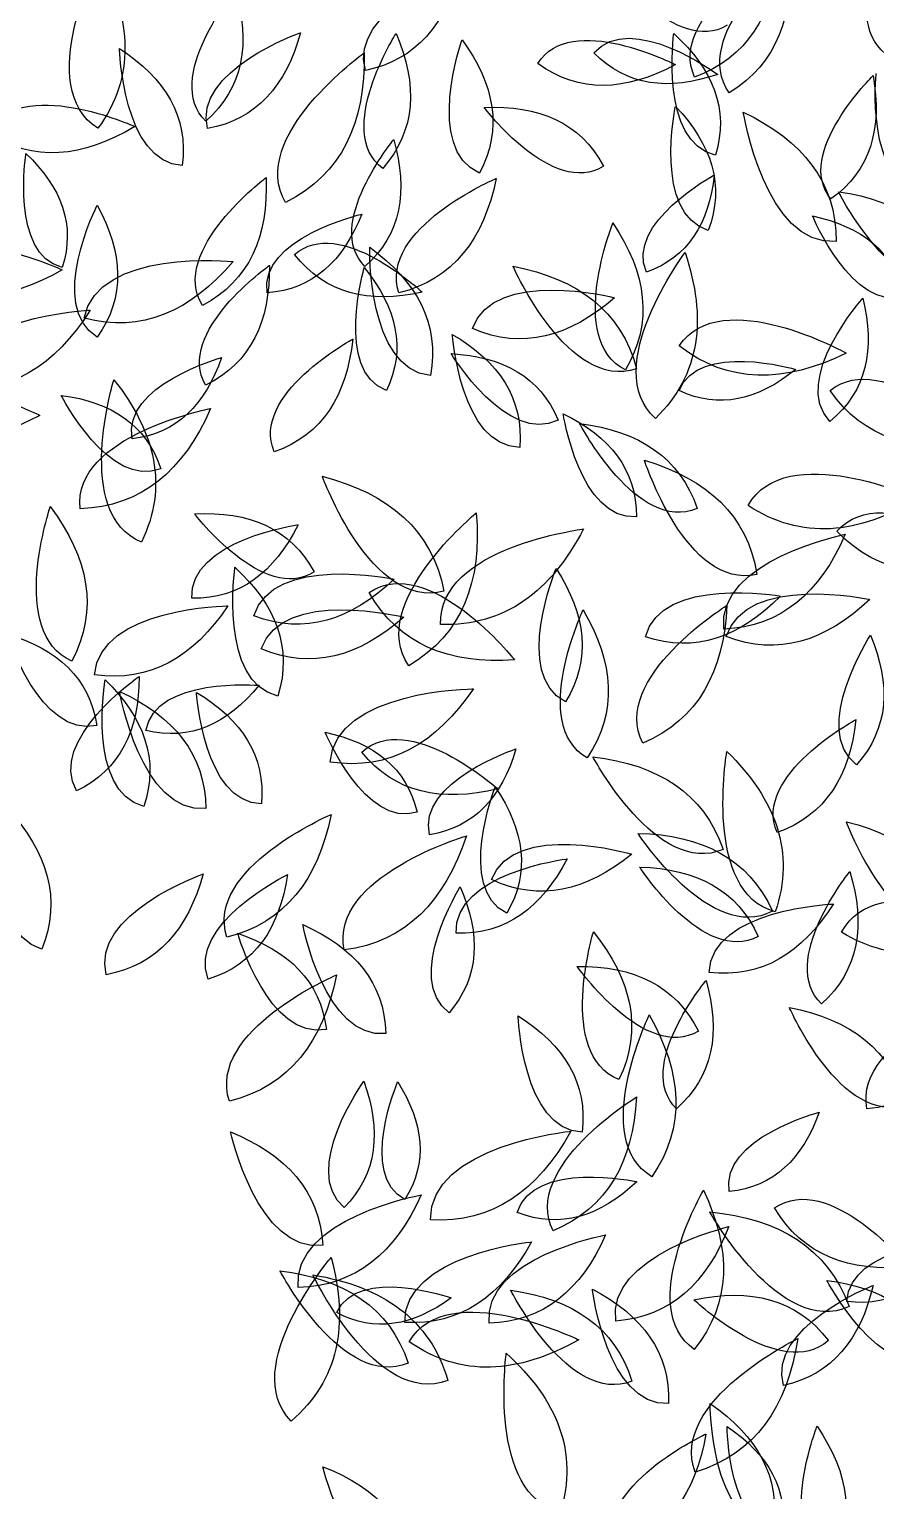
# Model space of a CAD drawing. Extents: x 0 to 430, y 0 to 430.
# Drawn here: x 213.5 to 273.9, y 230.8 to 335.1 of the extents above; entities that cross this region are included whole.
import ezdxf

# ---------------------------------------------------------------- set-up
doc = ezdxf.new("R2010")
doc.units = 0
doc.layers.add('Calque_1', color=7, linetype='CONTINUOUS')

msp = doc.modelspace()

# ---------------------------------------------------------------- linework, layer by layer
at = {"layer": 'Calque_1', "color": 7}
for points in [[(253.81409, 333.41043)], [(237.51205, 332.13969)], [(249.80796, 332.65024)], [(260.99528, 331.67428)], [(263.47229, 330.55068)], [(218.43721, 328.01877)], [(226.1248, 328.52973)], [(226.25505, 327.99958)], [(262.49357, 326.09867)], [(224.45137, 325.35046)], [(238.74674, 325.15051)], [(245.64282, 324.81415)], [(254.50653, 325.31306)], [(231.82273, 322.71638)], [(270.72663, 322.97026)], [(261.97251, 320.73239)], [(271.10278, 319.94147)], [(232.46904, 319.00105)], [(215.88355, 318.09138)], [(237.48515, 318.1557)], [(257.55599, 317.75258)], [(230.49892, 316.27419)], [(239.90296, 316.26379)], [(225.89558, 315.36793)], [(217.45024, 314.45863)], [(218.38211, 313.11719)], [(245.15239, 313.72093)], [(259.89977, 312.49769)], [(242.15361, 310.36248)], [(256.06038, 310.77226)], [(256.85724, 310.85246)], [(226.11911, 309.67538)], [(239.01964, 309.29201)], [(259.89382, 309.29524)], [(270.664, 309.29461)], [(251.25973, 307.18865)], [(258.20265, 307.31299)], [(270.64854, 307.0931)], [(220.87447, 305.85337)], [(231.01659, 304.92497)], [(248.52566, 305.24476)], [(222.91215, 303.72101)], [(217.16354, 300.86526)], [(261.18375, 300.87137)], [(264.81898, 301.09076)], [(256.84644, 300.29308)], [(221.53893, 298.48797)], [(271.1414, 299.26029)], [(233.86446, 296.34785)], [(265.43515, 296.17982)], [(225.14281, 294.47106)], [(237.78498, 294.88952)], [(243.11851, 294.97364)], [(229.56429, 293.21883)], [(242.88339, 292.60591)], [(263.08002, 292.27473)], [(257.48769, 291.72959)], [(263.2582, 291.73727)], [(230.09031, 290.86203)], [(216.57927, 289.99149)], [(218.19739, 289.01754)], [(240.60438, 289.6586)], [(231.2722, 287.49494)], [(251.79157, 287.07495)], [(218.36004, 285.39045)], [(221.86238, 285.03892)], [(257.30147, 284.13245)], [(234.99754, 282.78291)], [(237.2553, 283.4768)], [(253.32791, 283.08335)], [(272.55401, 282.58003)], [(216.90271, 280.72289)], [(221.71186, 279.6196)], [(230.09352, 279.80084)], [(226.13691, 279.46466)], [(241.2081, 279.21202)], [(242.08978, 277.59055)], [(266.87772, 277.75265)], [(263.02751, 276.54496)], [(246.50478, 274.40107)], [(247.60368, 271.98509)], [(266.54999, 272.1416)], [(266.75333, 272.09313)], [(227.63385, 270.27514)], [(243.97937, 270.57276)], [(265.53291, 270.33081)], [(271.47754, 270.63143)], [(214.4375, 269.41723)], [(236.00495, 269.36937)], [(219.027, 267.60219)], [(226.29284, 267.2806)], [(262.02937, 267.77057)], [(270.0593, 265.51272)], [(243.48526, 264.88587)], [(234.73329, 263.69187)], [(238.97311, 263.40332)], [(261.26811, 263.57189)], [(255.59676, 260.12478)], [(227.81213, 258.57006)], [(259.69862, 258.03548)], [(273.28404, 258.02269)], [(252.97822, 256.35711)], [(257.95347, 253.18784)], [(240.33154, 251.55152)], [(263.46723, 252.11789)], [(235.99404, 250.98275)], [(248.34551, 250.62687)], [(266.70208, 250.95373)], [(242.14933, 250.09897)], [(250.8992, 249.3238)], [(234.4867, 248.2974)], [(232.72531, 245.28024)], [(271.86326, 244.27253)], [(235.47142, 243.488)], [(272.01555, 243.91184)], [(240.3186, 242.78771)], [(246.33834, 242.723)], [(255.38024, 242.88535)], [(240.63156, 241.41082)], [(270.54827, 241.49739)], [(260.9671, 240.85987)], [(240.57344, 239.88443)], [(243.40472, 238.63597)], [(256.53093, 238.59807)], [(267.34693, 238.27951)], [(259.12827, 236.98799)], [(232.22153, 235.74793)], [(261.0484, 232.09745)]]:
    msp.add_lwpolyline(points, close=True, dxfattribs=at)
at = {"layer": 'Calque_1', "color": 1}
msp.add_open_spline([(215.00001, 429.86025), (333.664051, 429.860244), (429.86026, 333.664031), (429.86026, 214.99999)], degree=3, dxfattribs=at)
at = {"layer": 'Calque_1', "color": 7}
for points in [[(274.94895, 333.09502), (271.03084, 335.55574), (275.0554, 343.39215), (275.0554, 343.39215)], [(218.43721, 328.01877), (213.81844, 330.90107), (218.52771, 340.13581), (218.52771, 340.13581)], [(218.52771, 340.13581), (220.88918, 335.74744), (221.09673, 331.67374), (218.43721, 328.01877)], [(260.99528, 331.67428), (259.03918, 336.04622), (267.01135, 340.4746), (267.01135, 340.4746)], [(263.47229, 330.55068), (260.63177, 334.50394), (267.66451, 340.54128), (267.66451, 340.54128)], [(267.01135, 340.4746), (266.58019, 336.11175), (264.73132, 333.03626), (260.99528, 331.67428)], [(267.66451, 340.54128), (268.12637, 336.10947), (266.91378, 332.6698), (263.47229, 330.55068)], [(237.51205, 332.13969), (236.3062, 336.43304), (244.25244, 339.42535), (244.25244, 339.42535)], [(244.25244, 339.42535), (243.26076, 335.46571), (241.13873, 332.885), (237.51205, 332.13969)], [(263.32249, 335.3698), (259.71299, 333.16507), (254.93812, 339.6501), (254.93812, 339.6501)], [(226.1248, 328.52973), (223.03383, 331.54569), (228.24744, 337.90425), (228.24744, 337.90425)], [(228.24744, 337.90425), (229.33406, 334.10356), (228.80485, 330.91157), (226.1248, 328.52973)], [(249.80796, 332.65024), (252.15125, 336.393), (259.63576, 332.56244), (259.63576, 332.56244)], [(253.81409, 333.41043), (256.48162, 336.42816), (262.64403, 331.86346), (262.64403, 331.86346)], [(226.25505, 327.99958), (225.19394, 332.14652), (232.88624, 334.84023), (232.88624, 334.84023)], [(232.88624, 334.84023), (231.84602, 331.06268), (229.75195, 328.63366), (226.25505, 327.99958)], [(238.74674, 325.15051), (235.28035, 327.78181), (239.70266, 334.78934), (239.70266, 334.78934)], [(239.70266, 334.78934), (241.26233, 331.12384), (241.13038, 327.86594), (238.74674, 325.15051)], [(245.64282, 324.81415), (241.708, 326.5775), (244.40694, 334.33112), (244.40694, 334.33112)], [(244.40694, 334.33112), (246.73309, 331.14263), (247.3353, 327.96873), (245.64282, 324.81415)], [(262.49357, 326.09867), (258.4709, 326.99691), (259.51436, 334.77515), (259.51436, 334.77515)], [(259.51436, 334.77515), (262.30324, 332.23427), (263.4748, 329.37705), (262.49357, 326.09867)], [(224.45137, 325.35046), (220.20192, 325.60067), (219.97887, 333.7027), (219.97887, 333.7027)], [(219.97887, 333.7027), (223.24231, 331.57381), (224.90931, 328.85488), (224.45137, 325.35046)], [(231.82273, 322.71638), (229.0497, 327.37358), (237.42886, 333.39846), (237.42886, 333.39846)], [(237.42886, 333.39846), (237.51736, 328.43787), (235.8432, 324.73807), (231.82273, 322.71638)], [(262.64403, 331.86346), (259.15351, 330.6768), (256.15583, 331.02326), (253.81409, 333.41043)], [(210.53406, 327.71742), (212.84605, 331.85206), (221.06879, 328.14517), (221.06879, 328.14517)], [(259.63576, 332.56244), (256.07361, 330.65233), (252.76926, 330.48884), (249.80796, 332.65024)], [(270.72663, 322.97026), (268.0604, 326.19314), (273.73627, 331.77994), (273.73627, 331.77994)], [(273.73627, 331.77994), (274.39136, 328.00773), (273.55297, 324.98813), (270.72663, 322.97026)], [(277.16529, 323.46617), (273.17297, 324.22012), (273.94772, 331.9171), (273.94772, 331.9171)], [(245.97652, 329.50808), (249.88207, 329.68035), (252.83096, 328.43813), (254.50653, 325.31306)], [(254.50653, 325.31306), (250.89546, 323.03251), (245.97652, 329.50808), (245.97652, 329.50808)], [(261.97251, 320.73239), (258.03571, 321.91571), (259.63406, 329.57787), (259.63406, 329.57787)], [(259.63406, 329.57787), (262.22522, 326.84943), (263.18477, 323.92283), (261.97251, 320.73239)], [(271.10278, 319.94147), (266.00982, 319.57281), (264.47434, 329.17331), (264.47434, 329.17331)], [(264.47434, 329.17331), (268.68919, 327.15313), (271.09797, 324.18094), (271.10278, 319.94147)], [(221.06879, 328.14517), (217.35353, 325.90942), (213.82174, 325.55879), (210.53406, 327.71742)], [(237.48515, 318.1557), (234.50162, 321.06667), (239.53373, 327.20416), (239.53373, 327.20416)], [(239.53373, 327.20416), (240.58263, 323.53571), (240.0719, 320.45475), (237.48515, 318.1557)], [(215.88355, 318.09138), (212.16655, 319.01181), (213.3023, 326.21385), (213.3023, 326.21385)], [(213.3023, 326.21385), (215.83818, 323.79416), (216.86511, 321.1153), (215.88355, 318.09138)], [(225.89558, 315.36793), (223.46518, 319.24923), (230.42875, 324.4968), (230.42875, 324.4968)], [(230.42875, 324.4968), (230.59738, 320.30844), (229.25328, 317.15166), (225.89558, 315.36793)], [(239.90296, 316.26379), (238.40489, 320.84438), (246.84804, 324.43816), (246.84804, 324.43816)], [(246.84804, 324.43816), (245.95813, 320.11753), (243.78477, 317.23414), (239.90296, 316.26379)], [(257.55599, 317.75258), (256.03993, 321.23407), (262.3952, 324.68154), (262.3952, 324.68154)], [(262.3952, 324.68154), (262.01877, 321.2262), (260.52863, 318.80269), (257.55599, 317.75258)], [(279.89285, 317.03833), (275.39687, 315.25001), (271.26639, 323.485), (271.26639, 323.485)], [(271.26639, 323.485), (275.65161, 322.86417), (278.67713, 320.86718), (279.89285, 317.03833)], [(218.38211, 313.11719), (214.77884, 315.32431), (218.37411, 322.52185), (218.37411, 322.52185)], [(218.37411, 322.52185), (220.23522, 319.13129), (220.42263, 315.97101), (218.38211, 313.11719)], [(205.05542, 317.65032), (207.50117, 321.86109), (215.89028, 317.91299), (215.89028, 317.91299)], [(230.49892, 316.27419), (229.93651, 320.17946), (237.25223, 321.88748), (237.25223, 321.88748)], [(237.25223, 321.88748), (235.92546, 318.5285), (233.76625, 316.50953), (230.49892, 316.27419)], [(232.46904, 319.00105), (235.63725, 321.85675), (241.57449, 316.31569), (241.57449, 316.31569)], [(275.98915, 316.04169), (272.25268, 314.8687), (269.41412, 321.76398), (269.41412, 321.76398)], [(269.41412, 321.76398), (272.91629, 320.99911), (275.2382, 319.20526), (275.98915, 316.04169)], [(256.06038, 310.77226), (251.83331, 312.89862), (255.1729, 321.26624), (255.1729, 321.26624)], [(255.1729, 321.26624), (257.56642, 317.65651), (258.07074, 314.14744), (256.06038, 310.77226)], [(217.45024, 314.45863), (218.3974, 319.47991), (228.07796, 318.5076), (228.07796, 318.5076)], [(242.15361, 310.36248), (237.62573, 310.85728), (237.82095, 319.52764), (237.82095, 319.52764)], [(237.82095, 319.52764), (241.19456, 317.07791), (242.83054, 314.08305), (242.15361, 310.36248)], [(228.07796, 318.5076), (225.04465, 314.94733), (221.55272, 313.37797), (217.45024, 314.45863)], [(226.11911, 309.67538), (223.91137, 313.42656), (230.66468, 318.23039), (230.66468, 318.23039)], [(230.66468, 318.23039), (230.71548, 314.24656), (229.35592, 311.28239), (226.11911, 309.67538)], [(241.57449, 316.31569), (237.75966, 315.4852), (234.64704, 316.2088), (232.46904, 319.00105)], [(256.85724, 310.85246), (251.98328, 309.20038), (248.04917, 318.17474), (248.04917, 318.17474)], [(248.04917, 318.17474), (252.6729, 317.27398), (255.77665, 314.9863), (256.85724, 310.85246)], [(258.20265, 307.31299), (254.16901, 310.90295), (260.31669, 319.14394), (260.31669, 319.14394)], [(260.31669, 319.14394), (261.89175, 314.45894), (261.41367, 310.44164), (258.20265, 307.31299)], [(215.89028, 317.91299), (212.03416, 315.67748), (208.39826, 315.37643), (205.05542, 317.65032)], [(239.01964, 309.29201), (235.28355, 310.7481), (237.43227, 318.07429), (237.43227, 318.07429)], [(237.43227, 318.07429), (239.74003, 315.22024), (240.44594, 312.30013), (239.01964, 309.29201)], [(245.15239, 313.72093), (246.69077, 318.12168), (255.29131, 315.92599), (255.29131, 315.92599)], [(259.89977, 312.49769), (262.90134, 316.93752), (271.81622, 311.97265), (271.81622, 311.97265)], [(255.29131, 315.92599), (252.06998, 313.12738), (248.70611, 312.18726), (245.15239, 313.72093)], [(270.64854, 307.0931), (267.82972, 310.06389), (273.00232, 315.89876), (273.00232, 315.89876)], [(273.00232, 315.89876), (273.89317, 312.25758), (273.27511, 309.25222), (270.64854, 307.0931)], [(207.88605, 309.50145), (208.1198, 314.63137), (217.88935, 315.03019), (217.88935, 315.03019)], [(217.88935, 315.03019), (215.37363, 311.05956), (212.1206, 309.00518), (207.88605, 309.50145)], [(231.01659, 304.92497), (229.25033, 308.95997), (236.61449, 312.97292), (236.61449, 312.97292)], [(236.61449, 312.97292), (236.18551, 308.96406), (234.46238, 306.14962), (231.01659, 304.92497)], [(248.52566, 305.24476), (244.30865, 305.29686), (243.71519, 313.30489), (243.71519, 313.30489)], [(243.71519, 313.30489), (247.04281, 311.34814), (248.81766, 308.73401), (248.52566, 305.24476)], [(202.78916, 307.57019), (205.50847, 311.96487), (214.29135, 307.52799), (214.29135, 307.52799)], [(251.25973, 307.18865), (247.64946, 305.38176), (243.62915, 311.93358), (243.62915, 311.93358)], [(243.62915, 311.93358), (247.31894, 311.72979), (249.97637, 310.28511), (251.25973, 307.18865)], [(259.89382, 309.29524), (261.26933, 312.83665), (268.21301, 310.80881), (268.21301, 310.80881)], [(271.81622, 311.97265), (267.41433, 309.80756), (263.39951, 309.74998), (259.89977, 312.49769)], [(270.664, 309.29461), (274.5598, 312.41918), (281.12653, 305.54209), (281.12653, 305.54209)], [(220.87447, 305.85337), (220.15062, 309.65924), (227.25129, 311.65719), (227.25129, 311.65719)], [(227.25129, 311.65719), (226.09797, 308.30387), (224.06902, 306.22827), (220.87447, 305.85337)], [(221.53893, 298.48797), (216.6389, 300.456), (219.56765, 310.0742), (219.56765, 310.0742)], [(219.56765, 310.0742), (222.5679, 306.28465), (223.45788, 302.42981), (221.53893, 298.48797)], [(268.21301, 310.80881), (265.51141, 308.61916), (262.74548, 307.94715), (259.89382, 309.29524)], [(222.91215, 303.72101), (219.23981, 302.23281), (215.81384, 308.95469), (215.81384, 308.95469)], [(215.81384, 308.95469), (219.40821, 308.46945), (221.89638, 306.85007), (222.91215, 303.72101)], [(281.12653, 305.54209), (276.61137, 304.82838), (273.02175, 305.88395), (270.664, 309.29461)], [(217.16354, 300.86526), (216.61595, 306.1109), (226.47671, 308.01087), (226.47671, 308.01087)], [(226.47671, 308.01087), (224.52938, 303.59341), (221.54002, 301.00924), (217.16354, 300.86526)], [(214.29135, 307.52799), (210.13429, 305.27058), (206.26816, 305.05887), (202.78916, 307.57019)], [(256.84644, 300.29308), (252.80241, 300.02085), (251.62205, 307.64742), (251.62205, 307.64742)], [(251.62205, 307.64742), (254.95952, 306.02703), (256.8596, 303.6582), (256.84644, 300.29308)], [(261.18375, 300.87137), (256.89086, 299.08843), (252.80393, 306.93906), (252.80393, 306.93906)], [(252.80393, 306.93906), (257.02531, 306.4062), (259.9605, 304.53172), (261.18375, 300.87137)], [(264.81898, 301.09076), (267.48194, 305.85214), (276.95121, 301.58239), (276.95121, 301.58239)], [(265.43515, 296.17982), (260.42916, 295.02395), (257.41467, 304.33026), (257.41467, 304.33026)], [(257.41467, 304.33026), (261.91795, 302.97517), (264.7733, 300.39373), (265.43515, 296.17982)], [(243.11851, 294.97364), (237.93599, 293.5785), (234.43863, 303.18038), (234.43863, 303.18038)], [(234.43863, 303.18038), (239.19088, 301.93527), (242.26891, 299.34786), (243.11851, 294.97364)], [(271.1414, 299.26029), (274.65653, 303.16711), (282.64464, 297.14053), (282.64464, 297.14053)], [(276.95121, 301.58239), (272.67237, 299.00796), (268.605, 298.60449), (264.81898, 301.09076)], [(216.57927, 289.99149), (211.99525, 291.99069), (215.03499, 301.01454), (215.03499, 301.01454)], [(215.03499, 301.01454), (217.76995, 297.34375), (218.50538, 293.66979), (216.57927, 289.99149)], [(225.32498, 300.50191), (229.22585, 300.69082), (232.17712, 299.46256), (233.86446, 296.34785)], [(233.86446, 296.34785), (230.26685, 294.05405), (225.32498, 300.50191), (225.32498, 300.50191)], [(240.60438, 289.6586), (237.56151, 294.06763), (245.4256, 300.56365), (245.4256, 300.56365)], [(245.4256, 300.56365), (245.84127, 295.67772), (244.43526, 291.9184), (240.60438, 289.6586)], [(225.14281, 294.47106), (224.91229, 298.60385), (232.7141, 299.71965), (232.7141, 299.71965)], [(232.7141, 299.71965), (231.02024, 296.33059), (228.57898, 294.41811), (225.14281, 294.47106)], [(242.88339, 292.60591), (242.66998, 298.10974), (253.07538, 299.41818), (253.07538, 299.41818)], [(253.07538, 299.41818), (250.74521, 294.94731), (247.45397, 292.4579), (242.88339, 292.60591)], [(263.08002, 292.27473), (262.52498, 297.18486), (271.74808, 299.04389), (271.74808, 299.04389)], [(271.74808, 299.04389), (269.95906, 294.88967), (267.1791, 292.44467), (263.08002, 292.27473)], [(282.64464, 297.14053), (278.07671, 295.63228), (274.16942, 296.11872), (271.1414, 299.26029)], [(229.56429, 293.21883), (230.91441, 297.66351), (239.56737, 295.83214), (239.56737, 295.83214)], [(237.78498, 294.88952), (242.07036, 297.7297), (248.1616, 290.06689), (248.1616, 290.06689)], [(231.2722, 287.49494), (227.03437, 288.4807), (228.20853, 296.68143), (228.20853, 296.68143)], [(228.20853, 296.68143), (231.12865, 293.97328), (232.3386, 290.94633), (231.2722, 287.49494)], [(251.79157, 287.07495), (247.98982, 289.05181), (251.11563, 296.58807), (251.11563, 296.58807)], [(251.11563, 296.58807), (253.23906, 293.29034), (253.65303, 290.10673), (251.79157, 287.07495)], [(263.2582, 291.73727), (264.65202, 296.28383), (273.50542, 294.38629), (273.50542, 294.38629)], [(239.56737, 295.83214), (236.4757, 292.91312), (233.16549, 291.83847), (229.56429, 293.21883)], [(230.09031, 290.86203), (231.615, 295.28871), (240.26248, 293.12324), (240.26248, 293.12324)], [(257.48769, 291.72959), (258.64154, 296.09918), (267.11984, 294.6278), (267.11984, 294.6278)], [(248.1616, 290.06689), (243.46599, 289.75614), (239.88423, 291.173), (237.78498, 294.88952)], [(267.11984, 294.6278), (264.21825, 291.67931), (261.03829, 290.51621), (257.48769, 291.72959)], [(273.50542, 294.38629), (270.33274, 291.40615), (266.94119, 290.31471), (263.2582, 291.73727)], [(218.19739, 289.01754), (218.55403, 293.81467), (227.71246, 293.92575), (227.71246, 293.92575)], [(227.71246, 293.92575), (225.25024, 290.2754), (222.1491, 288.43914), (218.19739, 289.01754)], [(253.32791, 283.08335), (249.21869, 285.45905), (253.05059, 293.64403), (253.05059, 293.64403)], [(253.05059, 293.64403), (255.23721, 289.88969), (255.5378, 286.34623), (253.32791, 283.08335)], [(257.30147, 284.13245), (254.94585, 288.74273), (263.30454, 293.96811), (263.30454, 293.96811)], [(263.30454, 293.96811), (263.08263, 289.23439), (261.25846, 285.81123), (257.30147, 284.13245)], [(240.26248, 293.12324), (237.04025, 290.29781), (233.66631, 289.33817), (230.09031, 290.86203)], [(218.36004, 285.39045), (214.33855, 284.4678), (211.9281, 291.94484), (211.9281, 291.94484)], [(211.9281, 291.94484), (215.54306, 290.85157), (217.83323, 288.77528), (218.36004, 285.39045)], [(272.55401, 282.58003), (269.24068, 285.13434), (273.54206, 291.83889), (273.54206, 291.83889)], [(273.54206, 291.83889), (275.01506, 288.30409), (274.86485, 285.17325), (272.55401, 282.58003)], [(277.91363, 282.68321), (273.7741, 283.81924), (275.24944, 291.8582), (275.24944, 291.8582)], [(216.90271, 280.72289), (214.82439, 284.35164), (221.36669, 288.88986), (221.36669, 288.88986)], [(221.36669, 288.88986), (221.37069, 285.06212), (220.03049, 282.22995), (216.90271, 280.72289)], [(221.71186, 279.6196), (217.60209, 280.68262), (218.94383, 288.65314), (218.94383, 288.65314)], [(218.94383, 288.65314), (221.72709, 285.94174), (222.83469, 282.96039), (221.71186, 279.6196)], [(221.86238, 285.03892), (222.52642, 288.88688), (229.9348, 288.259), (229.9348, 288.259)], [(229.9348, 288.259), (227.65939, 285.50259), (225.00989, 284.26195), (221.86238, 285.03892)], [(234.99754, 282.78291), (235.39788, 287.92475), (245.21738, 288.00952), (245.21738, 288.00952)], [(245.21738, 288.00952), (242.56387, 284.10508), (239.23214, 282.14798), (234.99754, 282.78291)], [(226.13691, 279.46466), (221.48668, 279.07232), (219.97896, 287.82911), (219.97896, 287.82911)], [(219.97896, 287.82911), (223.85273, 286.02884), (226.08637, 283.3389), (226.13691, 279.46466)], [(230.09352, 279.80084), (225.95831, 279.89594), (225.45988, 287.75584), (225.45988, 287.75584)], [(225.45988, 287.75584), (228.70295, 285.80207), (230.4163, 283.21979), (230.09352, 279.80084)], [(237.2553, 283.4768), (240.53534, 286.57939), (246.95928, 280.86673), (246.95928, 280.86673)], [(241.2081, 279.21202), (237.48339, 278.03866), (234.64608, 284.91158), (234.64608, 284.91158)], [(234.64608, 284.91158), (238.13906, 284.15234), (240.45616, 282.36587), (241.2081, 279.21202)], [(266.87772, 277.75265), (265.11319, 281.80427), (272.50918, 285.81667), (272.50918, 285.81667)], [(272.50918, 285.81667), (272.07127, 281.79539), (270.33718, 278.97488), (266.87772, 277.75265)], [(246.95928, 280.86673), (242.94345, 279.89083), (239.63117, 280.57737), (237.2553, 283.4768)], [(242.08978, 277.59055), (241.19261, 281.39094), (248.25442, 283.71677), (248.25442, 283.71677)], [(248.25442, 283.71677), (247.24133, 280.28908), (245.29001, 278.10931), (242.08978, 277.59055)], [(263.02751, 276.54496), (258.31516, 274.54219), (253.74236, 283.15244), (253.74236, 283.15244)], [(253.74236, 283.15244), (258.39694, 282.60376), (261.64697, 280.56566), (263.02751, 276.54496)], [(266.75333, 272.09313), (261.55891, 273.46169), (263.30218, 283.53988), (263.30218, 283.53988)], [(263.30218, 283.53988), (266.80864, 280.09304), (268.1932, 276.31413), (266.75333, 272.09313)], [(247.60368, 271.98509), (243.95843, 273.783), (246.77048, 280.99301), (246.77048, 280.99301)], [(246.77048, 280.99301), (248.85081, 277.90856), (249.3077, 274.89782), (247.60368, 271.98509)], [(214.4375, 269.41723), (209.99629, 270.83484), (211.95626, 279.49229), (211.95626, 279.49229)], [(211.95626, 279.49229), (214.84187, 276.34856), (215.87354, 273.01157), (214.4375, 269.41723)], [(227.63385, 270.27514), (226.02673, 275.18245), (235.07173, 279.03674), (235.07173, 279.03674)], [(235.07173, 279.03674), (234.12009, 274.40693), (231.79266, 271.31653), (227.63385, 270.27514)], [(246.50478, 274.40107), (248.16457, 278.65927), (256.51463, 276.20987), (256.51463, 276.20987)], [(236.00495, 269.36937), (234.93535, 274.61937), (244.71868, 277.5103), (244.71868, 277.5103)], [(244.71868, 277.5103), (243.18422, 272.85227), (240.41585, 269.9454), (236.00495, 269.36937)], [(266.54999, 272.1416), (262.16955, 269.77094), (256.95336, 277.69116), (256.95336, 277.69116)], [(256.95336, 277.69116), (261.51126, 277.5856), (264.84518, 275.90914), (266.54999, 272.1416)], [(280.20188, 270.7343), (275.25068, 269.35576), (271.82277, 278.52156), (271.82277, 278.52156)], [(271.82277, 278.52156), (276.38365, 277.36833), (279.35238, 274.91597), (280.20188, 270.7343)], [(243.97937, 270.57276), (243.8105, 274.85154), (251.89937, 275.87437), (251.89937, 275.87437)], [(251.89937, 275.87437), (250.0902, 272.39729), (247.5328, 270.46015), (243.97937, 270.57276)], [(256.51463, 276.20987), (253.26156, 273.5797), (249.93328, 272.77527), (246.50478, 274.40107)], [(219.027, 267.60219), (217.89432, 271.93776), (225.93267, 274.79819), (225.93267, 274.79819)], [(225.93267, 274.79819), (224.86366, 270.83823), (222.68433, 268.28441), (219.027, 267.60219)], [(226.29284, 267.2806), (224.76511, 271.20442), (231.95753, 274.74663), (231.95753, 274.74663)], [(231.95753, 274.74663), (231.38948, 270.93447), (229.63248, 268.31427), (226.29284, 267.2806)], [(265.53291, 270.33081), (261.64838, 268.2566), (257.07595, 275.28477), (257.07595, 275.28477)], [(257.07595, 275.28477), (261.1051, 275.16887), (264.04435, 273.67017), (265.53291, 270.33081)], [(270.0593, 265.51272), (266.90978, 268.50707), (272.07279, 274.97313), (272.07279, 274.97313)], [(272.07279, 274.97313), (273.21574, 271.16302), (272.7249, 267.94432), (270.0593, 265.51272)], [(271.47754, 270.63143), (273.93767, 275.33483), (283.26363, 271.44032), (283.26363, 271.44032)], [(243.48526, 264.88587), (240.22948, 267.30013), (244.27466, 273.87253), (244.27466, 273.87253)], [(244.27466, 273.87253), (245.76553, 270.47516), (245.67674, 267.43969), (243.48526, 264.88587)], [(262.02937, 267.77057), (262.24447, 272.31429), (270.89894, 272.65223), (270.89894, 272.65223)], [(270.89894, 272.65223), (268.6643, 269.139), (265.77955, 267.32434), (262.02937, 267.77057)], [(283.26363, 271.44032), (279.17233, 268.81985), (275.2275, 268.31656), (271.47754, 270.63143)], [(234.73329, 263.69187), (230.61625, 262.88147), (228.40303, 270.5582), (228.40303, 270.5582)], [(228.40303, 270.5582), (232.04295, 269.33232), (234.30508, 267.14921), (234.73329, 263.69187)], [(238.97311, 263.40332), (234.60425, 262.965), (233.05551, 271.18048), (233.05551, 271.18048)], [(233.05551, 271.18048), (236.72655, 269.54454), (238.86789, 267.04724), (238.97311, 263.40332)], [(255.59676, 260.12478), (251.13463, 261.90703), (253.78286, 270.66404), (253.78286, 270.66404)], [(253.78286, 270.66404), (256.51948, 267.22103), (257.33601, 263.71494), (255.59676, 260.12478)], [(252.61616, 268.18952), (256.64919, 268.23342), (259.64736, 266.85161), (261.26811, 263.57189)], [(261.26811, 263.57189), (257.46655, 261.34396), (252.61616, 268.18952), (252.61616, 268.18952)], [(227.81213, 258.57006), (226.15541, 263.61953), (235.46195, 267.59126), (235.46195, 267.59126)], [(235.46195, 267.59126), (234.48516, 262.82594), (232.0916, 259.64414), (227.81213, 258.57006)], [(259.69862, 258.03548), (256.68959, 261.00025), (261.81954, 267.19494), (261.81954, 267.19494)], [(261.81954, 267.19494), (262.86429, 263.47216), (262.33143, 260.35248), (259.69862, 258.03548)], [(276.06619, 258.33184), (271.46009, 256.77922), (267.75864, 265.26181), (267.75864, 265.26181)], [(267.75864, 265.26181), (272.12432, 264.40366), (275.05216, 262.23799), (276.06619, 258.33184)], [(273.28404, 258.02269), (272.36405, 263.33199), (282.28442, 265.94884), (282.28442, 265.94884)], [(282.28442, 265.94884), (280.60414, 261.31165), (277.73522, 258.47132), (273.28404, 258.02269)], [(252.97822, 256.35711), (248.7195, 256.55915), (248.40356, 264.67087), (248.40356, 264.67087)], [(248.40356, 264.67087), (251.69624, 262.57604), (253.39682, 259.87205), (252.97822, 256.35711)], [(257.95347, 253.18784), (253.48794, 255.82631), (257.75981, 264.73034), (257.75981, 264.73034)], [(257.75981, 264.73034), (260.11025, 260.60533), (260.402, 256.73029), (257.95347, 253.18784)], [(235.99404, 250.98275), (232.87079, 253.63977), (237.39822, 260.00062), (237.39822, 260.00062)], [(237.39822, 260.00062), (238.67351, 256.47053), (238.37873, 253.4125), (235.99404, 250.98275)], [(240.33154, 251.55152), (236.99352, 253.33), (239.81914, 259.95402), (239.81914, 259.95402)], [(239.81914, 259.95402), (241.66414, 257.02457), (242.00134, 254.21097), (240.33154, 251.55152)], [(250.8992, 249.3238), (248.64071, 253.85282), (256.86118, 258.88061), (256.86118, 258.88061)], [(256.86118, 258.88061), (256.599, 254.25558), (254.78316, 250.92694), (250.8992, 249.3238)], [(263.46723, 252.11789), (262.80523, 255.91032), (269.89056, 257.78873), (269.89056, 257.78873)], [(269.89056, 257.78873), (268.69418, 254.47419), (266.64699, 252.44236), (263.46723, 252.11789)], [(234.4867, 248.2974), (229.84085, 247.67114), (227.89011, 256.38122), (227.89011, 256.38122)], [(227.89011, 256.38122), (231.86665, 254.76883), (234.24218, 252.18181), (234.4867, 248.2974)], [(242.14933, 250.09897), (242.07863, 255.42263), (252.16573, 256.43073), (252.16573, 256.43073)], [(252.16573, 256.43073), (249.80395, 252.16787), (246.56229, 249.84338), (242.14933, 250.09897)], [(248.34551, 250.62687), (249.50835, 254.41322), (256.88173, 252.82902), (256.88173, 252.82902)], [(266.70208, 250.95373), (270.5695, 253.64138), (276.30275, 246.74638), (276.30275, 246.74638)], [(256.88173, 252.82902), (254.2379, 250.34813), (251.41256, 249.44046), (248.34551, 250.62687)], [(232.72531, 245.28024), (232.25633, 250.19237), (241.49735, 251.88847), (241.49735, 251.88847)], [(241.49735, 251.88847), (239.63902, 247.77176), (236.82096, 245.37879), (232.72531, 245.28024)], [(260.9671, 240.85987), (256.77094, 243.78397), (261.62884, 252.22392), (261.62884, 252.22392)], [(261.62884, 252.22392), (263.63549, 247.99427), (263.63628, 244.16239), (260.9671, 240.85987)], [(272.01555, 243.91184), (267.09154, 241.69646), (262.08069, 250.67328), (262.08069, 250.67328)], [(262.08069, 250.67328), (267.00003, 250.19744), (270.47142, 248.12036), (272.01555, 243.91184)], [(276.30275, 246.74638), (272.00859, 246.36701), (268.69966, 247.59235), (266.70208, 250.95373)], [(255.38024, 242.88535), (254.696, 247.55904), (263.44939, 249.62433), (263.44939, 249.62433)], [(263.44939, 249.62433), (261.87043, 245.59933), (259.29113, 243.17623), (255.38024, 242.88535)], [(240.3186, 242.78771), (240.2433, 247.59952), (249.35863, 248.53237), (249.35863, 248.53237)], [(249.35863, 248.53237), (247.23302, 244.67419), (244.30793, 242.56617), (240.3186, 242.78771)], [(246.33834, 242.723), (245.87831, 247.38672), (254.64958, 249.02506), (254.64958, 249.02506)], [(254.64958, 249.02506), (252.89697, 245.10982), (250.22775, 242.8288), (246.33834, 242.723)], [(271.86326, 244.27253), (272.06005, 248.30107), (279.73427, 248.58917), (279.73427, 248.58917)], [(279.73427, 248.58917), (277.74816, 245.47703), (275.18789, 243.87185), (271.86326, 244.27253)], [(232.22153, 235.74793), (228.42329, 239.58319), (235.07495, 247.41791), (235.07495, 247.41791)], [(235.07495, 247.41791), (236.35152, 242.64488), (235.62181, 238.66715), (232.22153, 235.74793)], [(240.57344, 239.88443), (235.9038, 237.92588), (231.42189, 246.46236), (231.42189, 246.46236)], [(231.42189, 246.46236), (236.02244, 245.89794), (239.22699, 243.86715), (240.57344, 239.88443)], [(235.47142, 243.488), (236.98814, 246.86087), (243.63529, 244.53751), (243.63529, 244.53751)], [(243.40472, 238.63597), (238.25338, 236.71949), (233.77219, 246.17663), (233.77219, 246.17663)], [(233.77219, 246.17663), (238.73644, 245.36), (242.12154, 243.01513), (243.40472, 238.63597)], [(240.63156, 241.41082), (243.42506, 246.07524), (252.73182, 241.54195), (252.73182, 241.54195)], [(259.12827, 236.98799), (254.72609, 236.83367), (253.71062, 245.159), (253.71062, 245.159)], [(253.71062, 245.159), (257.27915, 243.28223), (259.26022, 240.64275), (259.12827, 236.98799)], [(260.9503, 244.39855), (264.98541, 245.24851), (268.26778, 244.46205), (270.54827, 241.49739)], [(267.34693, 238.27951), (266.11003, 242.40326), (273.72948, 245.42662), (273.72948, 245.42662)], [(273.72948, 245.42662), (272.83949, 241.58765), (270.835, 239.06052), (267.34693, 238.27951)], [(278.24302, 240.18192), (274.25983, 238.50436), (270.42365, 245.78481), (270.42365, 245.78481)], [(270.42365, 245.78481), (274.35104, 245.30886), (277.08877, 243.57957), (278.24302, 240.18192)], [(243.63529, 244.53751), (240.89803, 242.54593), (238.17517, 242.03292), (235.47142, 243.488)], [(256.53093, 238.59807), (252.01506, 236.81335), (247.88814, 245.08667), (247.88814, 245.08667)], [(247.88814, 245.08667), (252.28753, 244.45396), (255.31937, 242.4432), (256.53093, 238.59807)], [(270.54827, 241.49739), (267.18167, 238.50381), (260.9503, 244.39855), (260.9503, 244.39855)], [(252.73182, 241.54195), (248.39328, 239.10386), (244.32957, 238.82217), (240.63156, 241.41082)], [(261.0484, 232.09745), (259.11522, 237.13688), (268.35734, 241.63137), (268.35734, 241.63137)], [(268.35734, 241.63137), (267.6048, 236.74847), (265.33586, 233.40106), (261.0484, 232.09745)], [(251.43941, 229.26267), (246.1938, 230.43953), (247.56503, 240.58336), (247.56503, 240.58336)], [(247.56503, 240.58336), (251.19924, 237.2656), (252.72354, 233.53738), (251.43941, 229.26267)], [(266.57758, 228.08719), (262.11318, 228.46778), (262.10216, 236.99896), (262.10216, 236.99896)], [(262.10216, 236.99896), (265.4772, 234.66883), (267.15617, 231.76192), (266.57758, 228.08719)], [(255.26915, 226.56415), (253.64209, 231.00339), (261.79593, 234.81866), (261.79593, 234.81866)], [(261.79593, 234.81866), (261.07273, 230.55177), (259.04151, 227.64967), (255.26915, 226.56415)], [(267.24172, 227.66845), (263.3736, 227.97252), (263.31533, 235.36004), (263.31533, 235.36004)], [(263.31533, 235.36004), (266.25125, 233.36154), (267.72177, 230.8539), (267.24172, 227.66845)], [(270.66808, 225.42973), (266.639, 227.40965), (269.73329, 235.37764), (269.73329, 235.37764)], [(269.73329, 235.37764), (272.03598, 231.97423), (272.54548, 228.64959), (270.66808, 225.42973)], [(241.12921, 224.50641), (236.51269, 223.83798), (234.48678, 232.4855), (234.48678, 232.4855)], [(234.48678, 232.4855), (238.45916, 230.91994), (240.84804, 228.36902), (241.12921, 224.50641)]]:
    msp.add_open_spline(points, degree=3, dxfattribs=at)

doc.saveas('drawing.dxf')
